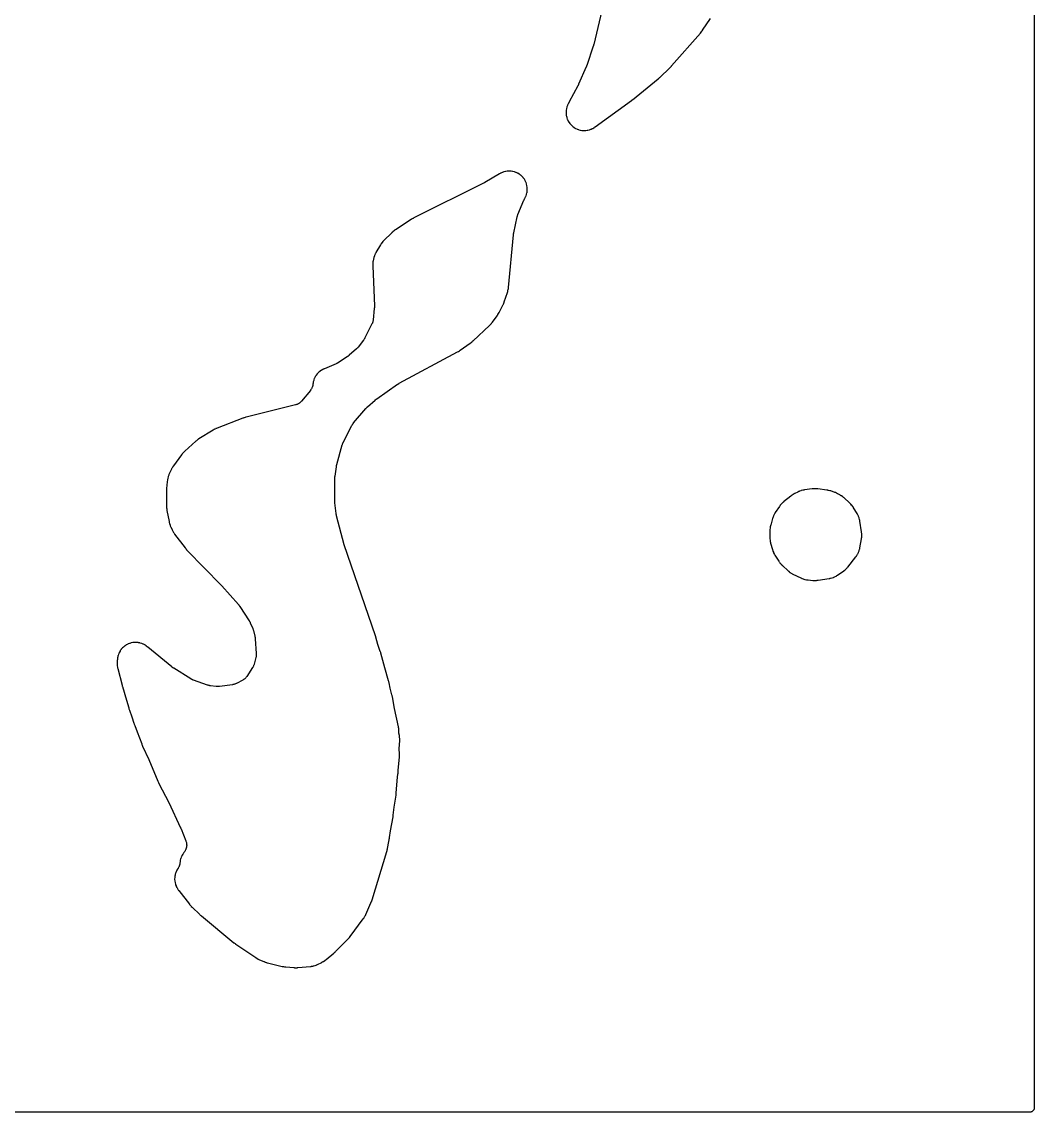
# Model space of a CAD drawing. Header units: millimetres. Extents: x 0 to 300, y 0 to 300.
# Drawn here: x 160.7 to 300, y -0.1 to 150 of the extents above; entities that cross this region are included whole.
import ezdxf

# ---------------------------------------------------------------- set-up
doc = ezdxf.new("R2010")
doc.units = ezdxf.units.MM
doc.layers.add('CUT', color=7, linetype='CONTINUOUS')

msp = doc.modelspace()

# ---------------------------------------------------------------- linework, layer by layer
at = {"layer": 'CUT'}
for points in [[(300.0266, 298.5625), (300.0266, 1.4375), (300.0266, 0.5522), (300.023, 0.4788), (300.0143, 0.4206), (300.0001, 0.3635), (299.9802, 0.3082), (299.9551, 0.255), (299.9249, 0.2046), (299.8898, 0.1573), (299.8503, 0.1137), (299.8068, 0.0743), (299.7595, 0.0392), (299.7091, 0.009), (299.6559, -0.0162), (299.6005, -0.036), (299.5435, -0.0503), (299.4853, -0.0589), (299.4119, -0.0625), (298.5266, -0.0625), (1.4375, -0.0625)], [(240.8584, 153.1484), (239.3937, 146.876), (239.3912, 146.8653), (239.385, 146.8404), (239.3823, 146.8297), (239.3789, 146.8167), (239.3761, 146.806), (239.3693, 146.7812), (239.3664, 146.7706), (239.3629, 146.7585), (239.3598, 146.7479), (239.3524, 146.7233), (239.3492, 146.7127), (239.3452, 146.6999), (239.3419, 146.6894), (239.3339, 146.665), (239.3304, 146.6545), (238.4258, 143.9898), (238.4234, 143.983), (238.4179, 143.9672), (238.4155, 143.9604), (238.4097, 143.9443), (238.4067, 143.936), (238.3996, 143.9167), (238.3965, 143.9084), (238.3929, 143.8989), (238.3897, 143.8907), (238.3822, 143.8714), (238.379, 143.8632), (238.3773, 143.859), (238.3733, 143.8493), (238.364, 143.8268), (238.3599, 143.8172), (237.3202, 141.3963), (237.3161, 141.387), (237.3066, 141.3655), (237.3024, 141.3563), (237.2974, 141.3453), (237.2933, 141.3363), (237.2834, 141.3152), (237.2791, 141.3062), (237.274, 141.2958), (237.2696, 141.2868), (237.2592, 141.2659), (237.2547, 141.257), (237.2492, 141.2461), (237.2446, 141.2372), (237.2337, 141.2165), (237.229, 141.2077), (236.023, 138.9724), (236.0177, 138.9626), (236.0051, 138.9399), (235.9996, 138.9302), (235.9928, 138.9184), (235.9873, 138.9088), (235.9734, 138.8852), (235.9683, 138.8767), (235.9642, 138.8696), (235.9173, 138.7875), (235.9101, 138.7747), (235.8829, 138.7242), (235.8695, 138.6981), (235.7883, 138.5283), (235.7655, 138.4741), (235.7022, 138.2996), (235.6848, 138.2435), (235.6388, 138.0636), (235.6271, 138.006), (235.5988, 137.8225), (235.5928, 137.7641), (235.5826, 137.5787), (235.5823, 137.52), (235.5903, 137.3345), (235.5957, 137.276), (235.6219, 137.0922), (235.633, 137.0345), (235.677, 136.8541), (235.6936, 136.7978), (235.7551, 136.6226), (235.7772, 136.5682), (235.8554, 136.3998), (235.8827, 136.3478), (235.9771, 136.1879), (236.0093, 136.1388), (236.1188, 135.9889), (236.1558, 135.9432), (236.2794, 135.8047), (236.3206, 135.7628), (236.4572, 135.6371), (236.5023, 135.5995), (236.6506, 135.4877), (236.6991, 135.4546), (236.8576, 135.3579), (236.9091, 135.3297), (237.0763, 135.2489), (237.1304, 135.226), (237.3046, 135.1619), (237.3607, 135.1443), (237.5404, 135.0976), (237.5978, 135.0856), (237.7812, 135.0566), (237.8396, 135.0503), (238.025, 135.0394), (238.0837, 135.0389), (238.2692, 135.0462), (238.3278, 135.0513), (238.5117, 135.0767), (238.5694, 135.0876), (238.75, 135.1308), (238.8063, 135.1473), (238.9818, 135.208), (239.0363, 135.2299), (239.205, 135.3075), (239.2571, 135.3346), (239.4196, 135.4295), (239.4446, 135.445), (239.4927, 135.4763), (239.5049, 135.4845), (239.5835, 135.5386), (239.5955, 135.547), (244.5762, 139.154), (244.5826, 139.1588), (244.6274, 139.1921), (244.6343, 139.1973), (244.6895, 139.2397), (244.6961, 139.2449), (244.7393, 139.279), (244.7463, 139.2846), (248.2645, 142.1506), (248.2726, 142.1574), (248.3291, 142.2051), (248.3377, 142.2126), (248.407, 142.2733), (248.4153, 142.2808), (248.4691, 142.3298), (248.4779, 142.3379), (249.8809, 143.6682), (249.8909, 143.678), (249.955, 143.7417), (249.9648, 143.7516), (250.0435, 143.8336), (250.0531, 143.8437), (250.1142, 143.9104), (250.1235, 143.9208), (254.0771, 148.4366), (254.0901, 148.452), (254.1732, 148.5535), (254.1857, 148.5694), (254.2855, 148.7002), (254.2975, 148.7164), (254.3735, 148.8233), (254.3849, 148.8399), (255.4506, 150.4505)]]:
    msp.add_lwpolyline(points, dxfattribs=at)
for points in [[(175.4245, 55.4653), (175.4558, 55.366), (175.4598, 55.3539), (175.4864, 55.2753), (175.4907, 55.2633), (175.8156, 54.3685), (176.0971, 53.4671), (176.1014, 53.454), (176.1301, 53.3691), (176.1347, 53.356), (176.1731, 53.2503), (176.178, 53.2373), (176.2106, 53.1538), (176.2157, 53.141), (176.5713, 52.2875), (177.1736, 50.629), (177.1781, 50.6168), (177.2088, 50.5378), (177.2137, 50.5257), (177.2543, 50.4273), (177.2594, 50.4153), (177.2935, 50.3377), (177.2989, 50.3258), (178.1596, 48.4748), (179.405, 45.4854), (179.4101, 45.4737), (179.4435, 45.3979), (179.4488, 45.3863), (179.4928, 45.2921), (179.4983, 45.2806), (179.535, 45.2064), (179.5407, 45.195), (180.901, 42.5801), (182.5392, 39.0576), (182.5413, 39.0529), (182.5464, 39.0419), (182.5485, 39.0372), (182.5536, 39.026), (182.5562, 39.0202), (182.5622, 39.0066), (182.5647, 39.0008), (182.5677, 38.994), (182.5702, 38.9882), (182.576, 38.9745), (182.5782, 38.9694), (182.5828, 38.9582), (182.5892, 38.9424), (182.5921, 38.9354), (183.2567, 37.2657), (183.2717, 37.2253), (183.2973, 37.1507), (183.3213, 37.0681), (183.3347, 37.0123), (183.3508, 36.9278), (183.3587, 36.871), (183.3666, 36.7853), (183.3691, 36.7281), (183.3688, 36.642), (183.3658, 36.5847), (183.3573, 36.4991), (183.3488, 36.4424), (183.3321, 36.358), (183.3183, 36.3023), (183.2936, 36.2199), (183.2746, 36.1658), (183.2421, 36.0861), (183.218, 36.0341), (183.1781, 35.9579), (183.1491, 35.9084), (183.1021, 35.8364), (183.0558, 35.7724), (183.0298, 35.7382), (182.9901, 35.6884), (182.9723, 35.665), (182.8636, 35.5143), (182.8319, 35.4655), (182.7393, 35.3066), (182.7125, 35.255), (182.6358, 35.0879), (182.6141, 35.0339), (182.5538, 34.8602), (182.5375, 34.8044), (182.4943, 34.6256), (182.4834, 34.5685), (182.4575, 34.3838), (182.4541, 34.3549), (182.447, 34.2772), (182.4465, 34.271), (182.4452, 34.2557), (182.4405, 34.2109), (182.4293, 34.1264), (182.4125, 34.0352), (182.3982, 33.9751), (182.3721, 33.8861), (182.3516, 33.8278), (182.3165, 33.7419), (182.2901, 33.6861), (182.2463, 33.6043), (182.2021, 33.5311), (182.1788, 33.4945), (182.178, 33.4933), (182.1749, 33.4887), (182.1261, 33.4147), (182.1103, 33.3894), (182.0134, 33.2249), (181.9857, 33.1722), (181.9066, 33.0013), (181.8843, 32.9461), (181.8225, 32.7682), (181.8058, 32.7111), (181.762, 32.5279), (181.751, 32.4694), (181.7255, 32.2828), (181.7204, 32.2235), (181.7136, 32.0353), (181.7144, 31.9757), (181.7262, 31.7878), (181.7329, 31.7286), (181.7634, 31.5428), (181.7759, 31.4846), (181.8246, 31.3027), (181.8428, 31.246), (181.9093, 31.0698), (181.9331, 31.0152), (182.0167, 30.8465), (182.0458, 30.7945), (182.1471, 30.6327), (182.1636, 30.6079), (182.1969, 30.5602), (182.2055, 30.5481), (182.2629, 30.4701), (182.2719, 30.4582), (183.7462, 28.5541), (183.76, 28.5369), (183.852, 28.4268), (183.8664, 28.4101), (183.9867, 28.2764), (184.0018, 28.2602), (184.1015, 28.1572), (184.1172, 28.1416), (185.1655, 27.1358), (185.1735, 27.1282), (185.2303, 27.0757), (185.2391, 27.0677), (185.3112, 27.0037), (185.32, 26.996), (185.3779, 26.9465), (185.3875, 26.9385), (189.8724, 23.2665), (189.8829, 23.2581), (189.9515, 23.2044), (189.9622, 23.1963), (190.0498, 23.1308), (190.0606, 23.1229), (190.1316, 23.0724), (190.1426, 23.0647), (192.8776, 21.207), (192.8894, 21.1991), (192.9666, 21.1493), (192.9785, 21.1418), (193.0256, 21.113), (193.0501, 21.0988), (193.211, 21.0103), (193.2361, 20.9973), (193.2857, 20.973), (193.2985, 20.967), (193.3819, 20.9285), (193.3948, 20.9228), (194.0026, 20.6599), (194.0145, 20.6549), (194.0921, 20.6233), (194.1041, 20.6186), (194.1512, 20.6006), (194.1754, 20.5919), (194.3343, 20.5389), (194.3589, 20.5312), (194.4073, 20.5173), (194.4197, 20.5139), (194.5008, 20.4926), (194.5133, 20.4894), (196.5262, 20.0047), (196.5367, 20.0022), (196.6103, 19.9859), (196.6213, 19.9835), (196.6698, 19.9737), (196.6933, 19.9695), (196.8399, 19.9458), (196.8626, 19.9426), (196.9021, 19.9378), (196.9129, 19.9366), (196.987, 19.9289), (196.9991, 19.9277), (198.1335, 19.8328), (198.1467, 19.8318), (198.2323, 19.8266), (198.2455, 19.8259), (198.297, 19.8239), (198.3234, 19.8234), (198.4949, 19.8242), (198.5213, 19.8249), (198.5728, 19.8274), (198.586, 19.8282), (198.6716, 19.8342), (198.6847, 19.8353), (200.4027, 19.9948), (200.4164, 19.9963), (200.5054, 20.0066), (200.5191, 20.0084), (200.5724, 20.0158), (200.5996, 20.0202), (200.7734, 20.0527), (200.827, 20.0653), (200.9947, 20.1128), (201.047, 20.1303), (201.2119, 20.1939), (201.2374, 20.2045), (201.2867, 20.2261), (201.2993, 20.2318), (201.3804, 20.2698), (201.3929, 20.2758), (201.9682, 20.561), (201.9834, 20.5688), (202.0813, 20.6209), (202.0963, 20.6291), (202.1542, 20.6621), (202.1834, 20.6798), (202.3696, 20.8002), (202.3977, 20.8196), (202.4515, 20.8589), (202.4651, 20.8691), (202.5528, 20.9371), (202.5662, 20.9478), (203.6303, 21.8224), (203.6423, 21.8325), (203.7192, 21.8991), (203.7309, 21.9095), (203.8251, 21.9956), (203.8365, 22.0063), (203.9098, 22.0769), (203.921, 22.0879), (205.5377, 23.727), (205.552, 23.7421), (205.6437, 23.8417), (205.6575, 23.8572), (205.768, 23.9861), (205.7813, 24.0021), (205.8658, 24.1078), (205.8785, 24.1243), (207.6668, 26.5279), (207.6766, 26.5415), (207.7392, 26.6306), (207.7486, 26.6444), (207.7846, 26.699), (207.8023, 26.7274), (207.9119, 26.9154), (207.928, 26.9448), (207.9577, 27.003), (207.9651, 27.018), (208.0119, 27.1163), (208.0189, 27.1315), (208.7328, 28.7463), (208.7398, 28.7629), (208.7841, 28.8719), (208.7907, 28.8888), (208.8422, 29.0272), (208.8482, 29.0442), (208.8859, 29.1557), (208.8914, 29.1729), (210.9096, 35.8004), (210.9146, 35.8178), (210.9456, 35.9317), (210.9501, 35.9493), (210.9846, 36.0933), (210.9885, 36.1111), (211.0125, 36.2266), (211.0159, 36.2444), (211.1866, 37.2125), (211.2377, 37.4207), (211.2407, 37.4337), (211.2595, 37.5186), (211.2623, 37.5317), (211.2835, 37.6387), (211.286, 37.6519), (211.301, 37.7375), (211.3032, 37.7507), (211.4416, 38.6586), (211.7795, 40.5748), (211.7809, 40.5834), (211.7906, 40.6433), (211.792, 40.6525), (211.8029, 40.7274), (211.8041, 40.7365), (211.8118, 40.7957), (211.813, 40.8055), (211.9403, 41.9292), (212.1931, 43.5875), (212.1945, 43.597), (212.2035, 43.6632), (212.2048, 43.6734), (212.2146, 43.7562), (212.2158, 43.7662), (212.2224, 43.8317), (212.2234, 43.8424), (212.4097, 46.0742), (212.4494, 46.4239), (212.4503, 46.4326), (212.4563, 46.4934), (212.4571, 46.5028), (212.4634, 46.5788), (212.4641, 46.588), (212.4681, 46.648), (212.4687, 46.6579), (212.4844, 46.9682), (212.6403, 48.8356), (212.6414, 48.8514), (212.6473, 48.9542), (212.648, 48.9701), (212.6519, 49.0993), (212.6522, 49.1152), (212.6526, 49.2182), (212.6525, 49.234), (212.6361, 49.9653), (212.6923, 51.0764), (212.6929, 51.0935), (212.6954, 51.2048), (212.6955, 51.2219), (212.6951, 51.2888), (212.6939, 51.323), (212.6797, 51.5451), (212.6766, 51.5792), (212.6685, 51.6455), (212.6662, 51.6625), (212.6497, 51.7726), (212.6469, 51.7895), (212.5879, 52.1174), (212.5813, 52.4107), (212.5809, 52.4247), (212.5767, 52.5159), (212.5759, 52.53), (212.5721, 52.5847), (212.5695, 52.6127), (212.5483, 52.7941), (212.5444, 52.8219), (212.5355, 52.8761), (212.5331, 52.8899), (212.5162, 52.9796), (212.5134, 52.9934), (211.9798, 55.4999), (211.6938, 57.0905), (211.6915, 57.1028), (211.6755, 57.1823), (211.6729, 57.1945), (211.6507, 57.294), (211.6478, 57.3062), (211.6285, 57.385), (211.6254, 57.3971), (211.3819, 58.3083), (211.227, 59.0361), (211.2247, 59.0464), (211.2082, 59.1175), (211.2056, 59.1284), (211.1834, 59.2167), (211.1807, 59.2273), (211.1619, 59.2967), (211.1587, 59.3081), (210.6393, 61.0871), (210.0987, 63.1101), (210.0961, 63.1194), (210.0778, 63.1837), (210.0749, 63.1936), (210.0507, 63.2733), (210.0477, 63.283), (210.0275, 63.3457), (210.0241, 63.3559), (209.6993, 64.3069), (209.4015, 65.3268), (209.3996, 65.3331), (209.3862, 65.3772), (209.3841, 65.384), (209.3667, 65.4388), (209.3646, 65.4455), (209.3504, 65.4886), (209.348, 65.4957), (205.0424, 78.0244), (204.0078, 82.0126), (204.004, 82.028), (203.9953, 82.0641), (203.9917, 82.0797), (203.9875, 82.0984), (203.9842, 82.1139), (203.9768, 82.1502), (203.9738, 82.1658), (203.9705, 82.1836), (203.9677, 82.1993), (203.9616, 82.2358), (203.9592, 82.2515), (203.9563, 82.2706), (203.9541, 82.2864), (203.9493, 82.3231), (203.9474, 82.3388), (203.7805, 83.8143), (203.7791, 83.827), (203.7762, 83.8567), (203.775, 83.8695), (203.7737, 83.885), (203.7727, 83.8978), (203.7706, 83.9275), (203.7698, 83.9403), (203.769, 83.955), (203.7684, 83.9677), (203.7671, 83.9975), (203.7667, 84.0103), (203.7663, 84.0259), (203.766, 84.0387), (203.7656, 84.0685), (203.7655, 84.0813), (203.7687, 87.1511), (203.7688, 87.1668), (203.7695, 87.2033), (203.7699, 87.219), (203.7706, 87.2381), (203.7713, 87.2538), (203.7733, 87.2903), (203.7742, 87.3059), (203.7755, 87.3239), (203.7767, 87.3395), (203.78, 87.3759), (203.7815, 87.3915), (203.7835, 87.4105), (203.7853, 87.4261), (203.7898, 87.4624), (203.7918, 87.4779), (203.9741, 88.768), (203.9762, 88.7823), (203.9815, 88.8155), (203.9838, 88.8297), (203.9869, 88.847), (203.9894, 88.8612), (203.9957, 88.8943), (203.9986, 88.9084), (204.0019, 88.9246), (204.005, 88.9387), (204.0123, 88.9715), (204.0156, 88.9856), (204.0197, 89.0027), (204.0232, 89.0167), (204.0316, 89.0493), (204.0353, 89.0632), (204.7793, 91.7666), (204.7824, 91.7776), (204.7867, 91.7925), (204.8006, 91.8363), (204.8256, 91.9087), (204.8372, 91.9405), (204.8501, 91.9718), (204.8805, 92.0421), (204.8999, 92.0837), (204.9067, 92.0976), (204.9119, 92.1079), (206.1109, 94.4527), (206.117, 94.4643), (206.1253, 94.48), (206.1513, 94.5258), (206.1968, 94.6008), (206.2177, 94.6335), (206.24, 94.6652), (206.2919, 94.736), (206.3243, 94.7774), (206.3356, 94.7911), (206.3441, 94.8012), (208.0441, 96.7924), (208.0543, 96.8042), (208.0784, 96.8314), (208.0888, 96.843), (208.1017, 96.857), (208.1123, 96.8684), (208.1373, 96.8948), (208.1481, 96.906), (208.1606, 96.9188), (208.1716, 96.9298), (208.1976, 96.9553), (208.2088, 96.9662), (208.2225, 96.9793), (208.2339, 96.9899), (208.2607, 97.0145), (208.2723, 97.0249), (209.3079, 97.9435), (209.3181, 97.9524), (209.3418, 97.9728), (209.3521, 97.9815), (209.3647, 97.992), (209.375, 98.0006), (209.3994, 98.0203), (209.4099, 98.0287), (209.422, 98.0382), (209.4327, 98.0464), (209.4576, 98.0654), (209.4684, 98.0735), (209.4816, 98.0832), (209.4924, 98.0911), (209.5179, 98.1094), (209.5289, 98.1171), (212.404, 100.11), (212.4144, 100.1171), (212.4389, 100.1335), (212.4494, 100.1405), (212.4623, 100.1489), (212.4729, 100.1557), (212.4978, 100.1715), (212.5085, 100.1782), (212.5209, 100.1858), (212.5317, 100.1923), (212.557, 100.2073), (212.5679, 100.2137), (212.5813, 100.2214), (212.5923, 100.2276), (212.618, 100.2419), (212.6291, 100.248), (220.6494, 104.566), (220.665, 104.5747), (220.7661, 104.6331), (220.7815, 104.6423), (220.906, 104.7193), (220.9211, 104.7289), (221.0185, 104.7932), (221.0333, 104.8033), (222.3844, 105.7548), (222.4014, 105.7672), (222.5104, 105.8498), (222.5269, 105.8629), (222.66, 105.9713), (222.676, 105.9848), (222.779, 106.0749), (222.7946, 106.0891), (225.0554, 108.2119), (225.0658, 108.2218), (225.132, 108.287), (225.1421, 108.2972), (225.1809, 108.3373), (225.2003, 108.3583), (225.323, 108.4979), (225.3414, 108.5198), (225.3763, 108.5634), (225.3851, 108.5747), (225.4413, 108.6487), (225.4498, 108.6602), (226.0898, 109.5451), (226.1023, 109.563), (226.1811, 109.6808), (226.1929, 109.6991), (226.2864, 109.8504), (226.2975, 109.8691), (226.3676, 109.9924), (226.378, 110.0115), (226.8957, 111.0041), (226.9007, 111.0139), (226.9348, 111.0825), (226.9399, 111.0927), (226.9614, 111.1381), (226.9714, 111.1602), (227.0306, 111.2991), (227.0393, 111.3207), (227.0537, 111.3584), (227.0575, 111.3687), (227.0832, 111.44), (227.0872, 111.4516), (227.5222, 112.7407), (227.5275, 112.7573), (227.5605, 112.8654), (227.5653, 112.8821), (227.5833, 112.9475), (227.5915, 112.9813), (227.6384, 113.2022), (227.6447, 113.2365), (227.6549, 113.3035), (227.6573, 113.3207), (227.6711, 113.4329), (227.6729, 113.4502), (228.35, 120.6759), (228.3513, 120.6889), (228.3546, 120.7193), (228.3561, 120.7322), (228.3581, 120.7481), (228.3598, 120.761), (228.3639, 120.7913), (228.3658, 120.8042), (228.3681, 120.8191), (228.3701, 120.832), (228.3752, 120.8621), (228.3774, 120.8749), (228.3803, 120.8906), (228.3828, 120.9035), (228.3887, 120.9334), (228.3913, 120.9462), (228.862, 123.1583), (228.8642, 123.1685), (228.8678, 123.1844), (228.8741, 123.2105), (228.883, 123.2454), (228.8915, 123.2762), (228.8987, 123.3006), (228.9029, 123.3145), (228.9045, 123.3196), (228.9144, 123.3494), (228.9376, 123.4154), (228.9524, 123.4546), (228.9577, 123.4677), (228.9617, 123.4774), (229.7827, 125.4411), (229.7863, 125.4495), (229.7918, 125.4625), (229.8013, 125.4838), (229.8144, 125.5122), (229.8264, 125.5372), (229.8363, 125.557), (229.842, 125.5682), (229.8499, 125.5835), (229.8531, 125.5896), (229.8605, 125.6038), (229.8638, 125.6099), (229.8659, 125.6138), (229.8704, 125.6221), (229.8809, 125.6413), (229.8855, 125.6495), (229.9285, 125.7258), (229.9356, 125.7387), (229.9625, 125.7894), (229.9756, 125.8157), (230.0558, 125.9861), (230.0782, 126.0405), (230.1404, 126.2155), (230.1574, 126.2718), (230.2022, 126.4521), (230.2135, 126.5097), (230.2405, 126.6936), (230.2462, 126.752), (230.255, 126.9376), (230.2549, 126.9964), (230.2456, 127.1819), (230.2398, 127.2404), (230.2123, 127.4242), (230.2008, 127.4818), (230.1555, 127.662), (230.1384, 127.7182), (230.0757, 127.8931), (230.0531, 127.9474), (229.9736, 128.1153), (229.9459, 128.1671), (229.8503, 128.3264), (229.8177, 128.3753), (229.707, 128.5245), (229.6697, 128.5699), (229.545, 128.7076), (229.5034, 128.7491), (229.3658, 128.8739), (229.3204, 128.9112), (229.1712, 129.022), (229.1223, 129.0547), (228.9631, 129.1503), (228.9113, 129.178), (228.7434, 129.2576), (228.6891, 129.2801), (228.5142, 129.3429), (228.458, 129.36), (228.2779, 129.4054), (228.2202, 129.4169), (228.0365, 129.4445), (227.978, 129.4503), (227.7925, 129.4597), (227.7337, 129.4598), (227.5481, 129.451), (227.4896, 129.4454), (227.3058, 129.4185), (227.2481, 129.4072), (227.0678, 129.3624), (227.0115, 129.3455), (226.8365, 129.2833), (226.7821, 129.261), (226.6116, 129.1809), (226.5853, 129.1677), (226.5347, 129.1408), (226.5218, 129.1337), (226.4385, 129.0869), (226.4258, 129.0795), (224.3901, 127.867), (224.3842, 127.8635), (224.3702, 127.8553), (224.3642, 127.8518), (224.3499, 127.8436), (224.3425, 127.8394), (224.3252, 127.8296), (224.3177, 127.8255), (224.3091, 127.8208), (224.3016, 127.8167), (224.2841, 127.8073), (224.2765, 127.8033), (224.2728, 127.8013), (224.2638, 127.7966), (224.2428, 127.7859), (224.2338, 127.7813), (214.6397, 123.0103), (214.6245, 123.0024), (214.5262, 122.95), (214.5112, 122.9417), (214.3896, 122.8723), (214.3749, 122.8636), (214.2797, 122.8056), (214.2652, 122.7965), (212.0906, 121.3848), (212.0777, 121.3762), (211.9945, 121.319), (211.9818, 121.3101), (211.9327, 121.2745), (211.9081, 121.2556), (211.7511, 121.1289), (211.7275, 121.1087), (211.6823, 121.0683), (211.6709, 121.0577), (211.5976, 120.9884), (211.5864, 120.9776), (210.5037, 119.9004), (210.4945, 119.891), (210.4353, 119.8295), (210.4263, 119.8199), (210.3915, 119.7821), (210.3741, 119.7624), (210.2655, 119.6335), (210.2335, 119.5919), (210.1366, 119.4541), (210.1219, 119.4322), (210.0943, 119.389), (210.0873, 119.3778), (210.0429, 119.3048), (210.0362, 119.2935), (209.424, 118.2368), (209.4161, 118.2227), (209.3656, 118.1298), (209.358, 118.1154), (209.3292, 118.0588), (209.3153, 118.0294), (209.2309, 117.8389), (209.2079, 117.7781), (209.1447, 117.5795), (209.1357, 117.5482), (209.1197, 117.4868), (209.1158, 117.471), (209.0921, 117.368), (209.0886, 117.3521), (209.038, 117.1022), (209.0347, 117.0844), (209.0149, 116.9686), (209.0121, 116.9507), (209.0023, 116.8809), (208.9983, 116.8449), (208.9798, 116.6108), (208.978, 116.5747), (208.9767, 116.5042), (208.9766, 116.4861), (208.9779, 116.3686), (208.9784, 116.3505), (209.2045, 110.8921), (209.2051, 110.8763), (209.2059, 110.8393), (209.2062, 110.8235), (209.2063, 110.8042), (209.2063, 110.7884), (209.2058, 110.7514), (209.2055, 110.7356), (209.205, 110.7175), (209.2044, 110.7017), (209.2027, 110.6647), (209.2018, 110.6489), (209.2006, 110.6297), (209.1994, 110.6139), (209.1964, 110.5771), (209.195, 110.5613), (209.039, 108.9964), (209.034, 108.9556), (209.0231, 108.8812), (209.0076, 108.8006), (208.9948, 108.7474), (208.9719, 108.6686), (208.9543, 108.6168), (208.9244, 108.5403), (208.8938, 108.4716), (208.8763, 108.4345), (207.9021, 106.49), (207.8971, 106.4802), (207.8894, 106.4651), (207.8761, 106.4405), (207.8579, 106.4076), (207.8411, 106.3788), (207.8274, 106.3562), (207.8194, 106.3433), (207.8165, 106.3386), (207.7985, 106.3111), (207.7575, 106.2509), (207.732, 106.2154), (207.7231, 106.2036), (207.7165, 106.1949), (206.9731, 105.2346), (206.9666, 105.2263), (206.9566, 105.2136), (206.9396, 105.1928), (206.9164, 105.1653), (206.8954, 105.1412), (206.8784, 105.1224), (206.8686, 105.1118), (206.8649, 105.1079), (206.843, 105.0853), (206.7936, 105.036), (206.7633, 105.0071), (206.7528, 104.9976), (206.7451, 104.9906), (205.744, 104.102), (205.7389, 104.0974), (205.7267, 104.0868), (205.7245, 104.0849), (205.7006, 104.0648), (205.652, 104.0255), (205.6351, 104.0122), (205.611, 103.9946), (205.5464, 103.9492), (205.5184, 103.9302), (204.2036, 103.0777), (204.1951, 103.0723), (204.1819, 103.0639), (204.1602, 103.0505), (204.1313, 103.0334), (204.1052, 103.0185), (204.0841, 103.0069), (204.072, 103.0004), (204.0675, 102.998), (204.041, 102.9845), (203.9816, 102.9555), (203.9457, 102.939), (203.9334, 102.9336), (203.9243, 102.9297), (202.3272, 102.2562), (202.3132, 102.2501), (202.2227, 102.2092), (202.2088, 102.2027), (202.1551, 102.1768), (202.1279, 102.1628), (201.9561, 102.0687), (201.9041, 102.0367), (201.745, 101.9272), (201.6965, 101.89), (201.5494, 101.7649), (201.5049, 101.723), (201.3712, 101.5835), (201.3313, 101.5373), (201.2125, 101.385), (201.1774, 101.3349), (201.0747, 101.1713), (201.0449, 101.118), (200.9594, 100.9448), (200.9352, 100.8887), (200.8678, 100.7077), (200.8494, 100.6494), (200.8007, 100.4625), (200.7884, 100.4026), (200.7585, 100.2091), (200.7547, 100.1788), (200.7487, 100.1201), (200.7431, 100.0763), (200.7309, 99.9963), (200.7134, 99.9097), (200.6989, 99.8527), (200.6729, 99.7683), (200.6529, 99.7131), (200.6188, 99.6316), (200.5935, 99.5786), (200.5515, 99.5008), (200.5211, 99.4505), (200.4718, 99.3773), (200.4234, 99.3125), (200.3961, 99.2778), (199.1754, 97.8017), (199.144, 97.7657), (199.0849, 97.7015), (199.0168, 97.6349), (198.9692, 97.5931), (198.8943, 97.534), (198.8425, 97.4975), (198.7619, 97.4467), (198.7065, 97.4158), (198.621, 97.3738), (198.5627, 97.3489), (198.4732, 97.3162), (198.3897, 97.2907), (198.3438, 97.2779), (198.1562, 97.2312), (191.5577, 95.587), (191.5401, 95.5823), (191.5093, 95.5737), (191.4262, 95.5502), (191.4088, 95.545), (191.2672, 95.5005), (191.2499, 95.4947), (191.1382, 95.4558), (191.1211, 95.4496), (187.5614, 94.087), (187.5481, 94.0817), (187.4619, 94.0463), (187.4488, 94.0407), (187.3975, 94.0183), (187.3716, 94.0061), (187.2049, 93.9233), (187.1796, 93.91), (187.1307, 93.8827), (187.1183, 93.8756), (187.0381, 93.8283), (187.0259, 93.8209), (185.0636, 92.6), (185.0526, 92.593), (184.9815, 92.5466), (184.9706, 92.5394), (184.9285, 92.5105), (184.9073, 92.4953), (184.7716, 92.3935), (184.751, 92.3774), (184.7116, 92.345), (184.7016, 92.3366), (184.6371, 92.2813), (184.6273, 92.2727), (183.1039, 90.9075), (183.0922, 90.8967), (183.0168, 90.8254), (183.0053, 90.8143), (182.9612, 90.7703), (182.9392, 90.7472), (182.8004, 90.5932), (182.7797, 90.5689), (182.7405, 90.5205), (182.7306, 90.508), (182.6675, 90.4256), (182.658, 90.4128), (181.5437, 88.8758), (181.5352, 88.8638), (181.4812, 88.7852), (181.473, 88.773), (181.4417, 88.725), (181.4262, 88.7001), (181.3299, 88.5355), (181.3157, 88.5098), (181.2892, 88.459), (181.2826, 88.4459), (181.2406, 88.3602), (181.2343, 88.347), (180.9772, 87.7886), (180.9713, 87.7755), (180.9344, 87.6901), (180.9289, 87.6768), (180.9079, 87.6249), (180.8979, 87.5981), (180.8373, 87.4248), (180.821, 87.3698), (180.7773, 87.1915), (180.7711, 87.1635), (180.7604, 87.1086), (180.7578, 87.0945), (180.7422, 87.0027), (180.7399, 86.9885), (180.6364, 86.2794), (180.6336, 86.2577), (180.6182, 86.1164), (180.6163, 86.0946), (180.6034, 85.9169), (180.6022, 85.895), (180.5972, 85.753), (180.5968, 85.7312), (180.5988, 83.3327), (180.5989, 83.3187), (180.6011, 83.2281), (180.6016, 83.2141), (180.6042, 83.1597), (180.6062, 83.1318), (180.6232, 82.9513), (180.6264, 82.9236), (180.634, 82.8696), (180.6362, 82.8558), (180.6509, 82.7664), (180.6534, 82.7526), (180.9429, 81.2217), (180.9465, 81.2041), (180.9717, 81.0898), (180.9758, 81.0723), (180.993, 81.0042), (181.0028, 80.9696), (181.0734, 80.7467), (181.0853, 80.7127), (181.1105, 80.6472), (181.1172, 80.6305), (181.1625, 80.5226), (181.1697, 80.5061), (181.3556, 80.0975), (181.3626, 80.0825), (181.4098, 79.986), (181.4173, 79.9712), (181.4472, 79.914), (181.4633, 79.8851), (181.5733, 79.7005), (181.591, 79.6726), (181.6271, 79.619), (181.6365, 79.6055), (181.6989, 79.518), (181.7087, 79.5046), (183.1449, 77.6057), (183.1566, 77.5908), (183.2337, 77.4952), (183.2458, 77.4806), (183.3464, 77.3638), (183.359, 77.3496), (183.4421, 77.259), (183.4551, 77.2453), (188.1177, 72.4715), (188.1209, 72.4682), (188.1283, 72.4605), (188.1315, 72.4572), (188.1389, 72.4494), (188.1429, 72.4453), (188.152, 72.4356), (188.156, 72.4314), (188.1628, 72.4241), (188.1666, 72.42), (188.1754, 72.4104), (188.1787, 72.4068), (188.1861, 72.3987), (188.1963, 72.3873), (188.2007, 72.3823), (190.4797, 69.8016), (190.4903, 69.7893), (190.5148, 69.7606), (190.5252, 69.7482), (190.5377, 69.733), (190.5478, 69.7204), (190.5712, 69.6909), (190.5811, 69.6781), (190.5984, 69.6554), (190.6081, 69.6425), (190.6304, 69.6121), (190.6398, 69.599), (190.6512, 69.583), (190.6604, 69.5697), (190.6816, 69.5385), (190.6906, 69.5251), (191.9649, 67.5791), (191.9702, 67.5709), (191.9789, 67.5573), (191.9991, 67.524), (192.0322, 67.467), (192.0465, 67.4415), (192.0479, 67.4388), (192.0613, 67.4128), (192.0907, 67.3538), (192.1072, 67.3186), (192.1138, 67.3038), (192.1177, 67.2949), (192.4579, 66.505), (192.4607, 66.4984), (192.4673, 66.4829), (192.47, 66.4762), (192.4712, 66.4733), (192.4816, 66.447), (192.5048, 66.3851), (192.5126, 66.3634), (192.5236, 66.3291), (192.5469, 66.2505), (192.5563, 66.2164), (192.7559, 65.4318), (192.7583, 65.4218), (192.7623, 65.4053), (192.771, 65.3657), (192.7841, 65.2985), (192.7894, 65.2686), (192.7899, 65.2654), (192.7942, 65.2354), (192.8028, 65.1674), (192.8069, 65.1271), (192.8083, 65.1104), (192.809, 65.1003), (192.9504, 63.0511), (192.9512, 63.0388), (192.9523, 63.0183), (192.9537, 62.969), (192.9537, 62.9045), (192.9496, 62.8182), (192.9413, 62.7321), (192.929, 62.6466), (192.9167, 62.5833), (192.9059, 62.5351), (192.9009, 62.5152), (192.8978, 62.5033), (192.6594, 61.6077), (192.6562, 61.596), (192.6508, 61.5767), (192.6365, 61.5304), (192.6161, 61.4705), (192.5851, 61.3916), (192.5504, 61.3142), (192.5121, 61.2386), (192.4809, 61.1835), (192.4559, 61.1421), (192.4451, 61.1251), (192.4385, 61.115), (191.6399, 59.9039), (191.6337, 59.8946), (191.6301, 59.8894), (191.6004, 59.8481), (191.5578, 59.7923), (191.5057, 59.73), (191.4697, 59.6907), (191.4126, 59.6339), (191.373, 59.5977), (191.3111, 59.5462), (191.2684, 59.5138), (191.2021, 59.468), (191.1441, 59.4316), (191.1003, 59.4058), (191.0932, 59.4019), (191.0828, 59.3963), (190.2431, 58.9479), (190.2341, 58.9431), (190.2261, 58.939), (190.174, 58.914), (190.0972, 58.8802), (190.0083, 58.8465), (189.948, 58.8272), (189.856, 58.8031), (189.7738, 58.7862), (189.7168, 58.7763), (189.708, 58.7751), (189.6978, 58.7737), (187.8759, 58.5394), (187.8628, 58.5378), (187.8412, 58.5353), (187.7887, 58.5309), (187.6998, 58.526), (187.6604, 58.5247), (187.6563, 58.5247), (187.6168, 58.5251), (187.5278, 58.528), (187.4753, 58.5313), (187.4536, 58.5333), (187.4405, 58.5346), (186.6656, 58.617), (186.6525, 58.6185), (186.6308, 58.6211), (186.5786, 58.629), (186.4907, 58.6449), (186.4519, 58.6528), (186.4479, 58.6537), (186.4095, 58.6634), (186.3233, 58.687), (186.2728, 58.7024), (186.2521, 58.7094), (186.2396, 58.7137), (184.3064, 59.3988), (184.2951, 59.4028), (184.2765, 59.4097), (184.2322, 59.4274), (184.158, 59.4594), (184.1254, 59.4742), (184.122, 59.4758), (184.0901, 59.4919), (184.0186, 59.5297), (183.977, 59.5531), (183.96, 59.5633), (183.9498, 59.5695), (181.5812, 61.0307), (181.5683, 61.0388), (181.5383, 61.0579), (181.5256, 61.0663), (181.5101, 61.0765), (181.4975, 61.0851), (181.4682, 61.1053), (181.4558, 61.114), (181.4338, 61.1297), (181.4215, 61.1386), (181.3929, 61.1598), (181.3808, 61.169), (181.366, 61.1803), (181.354, 61.1896), (181.3262, 61.2118), (181.3143, 61.2213), (178.0117, 63.9369), (177.9569, 63.982), (177.9455, 63.9911), (177.8713, 64.0492), (177.8598, 64.058), (177.8143, 64.0918), (177.7906, 64.1086), (177.6363, 64.2122), (177.5866, 64.2422), (177.4252, 64.3293), (177.3729, 64.3543), (177.2039, 64.4254), (177.1494, 64.4453), (176.9743, 64.4997), (176.9181, 64.5142), (176.7385, 64.5515), (176.6812, 64.5605), (176.4989, 64.5802), (176.441, 64.5837), (176.2577, 64.5857), (176.1997, 64.5836), (176.017, 64.5679), (175.9595, 64.5602), (175.7791, 64.5269), (175.7227, 64.5137), (175.5464, 64.4632), (175.4915, 64.4445), (175.3209, 64.3773), (175.268, 64.3534), (175.1047, 64.2699), (175.0544, 64.2411), (174.8999, 64.1423), (174.8526, 64.1087), (174.7084, 63.9954), (174.6645, 63.9574), (174.5319, 63.8308), (174.492, 63.7887), (174.3722, 63.6498), (174.3365, 63.6041), (174.2307, 63.4543), (174.1996, 63.4054), (174.1088, 63.2461), (174.0825, 63.1943), (174.0075, 63.027), (173.9864, 62.973), (173.9278, 62.7992), (173.912, 62.7434), (173.8706, 62.5648), (173.8602, 62.5077), (173.8358, 62.3234), (173.8327, 62.2945), (173.8316, 62.2811), (173.8302, 62.2596), (173.8231, 62.1078), (173.821, 62.0784), (173.8201, 62.0639), (173.8189, 62.039), (173.8167, 62.0059), (173.8165, 62.0029), (173.8161, 61.9987), (173.8147, 61.9804), (173.806, 61.879), (173.8042, 61.8504), (173.7973, 61.6666), (173.7978, 61.6092), (173.8083, 61.428), (173.8144, 61.371), (173.8425, 61.1892), (173.8476, 61.1609), (173.8588, 61.106), (173.8618, 61.092), (173.8827, 61.0011), (173.8861, 60.9871), (174.4671, 58.7042), (174.469, 58.6968), (174.4826, 58.646), (174.4848, 58.6382), (174.5026, 58.5751), (174.5048, 58.5675), (174.5196, 58.5178), (174.522, 58.5097), (175.1017, 56.6539), (175.394, 55.5694), (175.3975, 55.5571), (175.4207, 55.4775)], [(263.6427, 80.0437), (263.6422, 80.0294), (263.6404, 79.9369), (263.6403, 79.9227), (263.6434, 79.0218), (263.6436, 79.0082), (263.6459, 78.9203), (263.6465, 78.9067), (263.649, 78.8539), (263.6509, 78.8269), (263.6672, 78.6542), (263.6747, 78.6006), (263.7064, 78.43), (263.712, 78.4035), (263.724, 78.352), (263.7272, 78.3389), (263.7491, 78.2537), (263.7527, 78.2406), (264.0003, 77.3605), (264.0043, 77.3468), (264.0316, 77.2579), (264.036, 77.2443), (264.0537, 77.1913), (264.0634, 77.1644), (264.1296, 76.9934), (264.1528, 76.9411), (264.235, 76.7772), (264.2484, 76.752), (264.2758, 76.7033), (264.283, 76.6909), (264.3305, 76.611), (264.338, 76.5988), (264.8561, 75.773), (264.8635, 75.7616), (264.912, 75.688), (264.9196, 75.6768), (264.9498, 75.6332), (264.9657, 75.6113), (265.071, 75.4729), (265.1058, 75.4313), (265.2232, 75.3031), (265.242, 75.2835), (265.2795, 75.246), (265.2892, 75.2366), (265.353, 75.1757), (265.3629, 75.1665), (266.1461, 74.4526), (266.1566, 74.4432), (266.2256, 74.3833), (266.2363, 74.3742), (266.2785, 74.3392), (266.3006, 74.3218), (266.4445, 74.2134), (266.4909, 74.1817), (266.6443, 74.0873), (266.6685, 74.0732), (266.7166, 74.0466), (266.7289, 74.04), (266.8099, 73.9977), (266.8224, 73.9913), (267.8873, 73.4662), (267.9001, 73.4601), (267.9834, 73.4215), (267.9962, 73.4157), (268.0468, 73.3937), (268.073, 73.383), (268.2422, 73.3186), (268.2958, 73.301), (268.468, 73.2534), (268.523, 73.2409), (268.7013, 73.2093), (268.7292, 73.205), (268.7839, 73.1979), (268.798, 73.1963), (268.8893, 73.1867), (268.9033, 73.1854), (269.5576, 73.132), (269.575, 73.1308), (269.6882, 73.1249), (269.7056, 73.1242), (269.7736, 73.1226), (269.8085, 73.1228), (270.0349, 73.1307), (270.0697, 73.133), (270.1374, 73.1393), (270.1547, 73.1412), (270.2672, 73.155), (270.2845, 73.1573), (271.8181, 73.3909), (271.8313, 73.3931), (271.9164, 73.408), (271.9294, 73.4104), (271.9804, 73.4205), (272.0064, 73.4262), (272.1719, 73.4667), (272.2229, 73.4816), (272.3821, 73.5358), (272.4316, 73.5552), (272.5853, 73.6233), (272.6329, 73.647), (272.782, 73.7295), (272.805, 73.7429), (272.8493, 73.7701), (272.8605, 73.7771), (272.9332, 73.8239), (272.9443, 73.8312), (273.6957, 74.3391), (273.7084, 74.3479), (273.7898, 74.406), (273.8022, 74.4151), (273.8502, 74.4513), (273.8743, 74.4705), (274.0256, 74.5971), (274.0707, 74.639), (274.2082, 74.7805), (274.2291, 74.8031), (274.2688, 74.8483), (274.2788, 74.86), (274.3428, 74.9369), (274.3525, 74.9488), (275.4901, 76.3891), (275.4992, 76.401), (275.5575, 76.4787), (275.5664, 76.4907), (275.6002, 76.5383), (275.6169, 76.5631), (275.7201, 76.7245), (275.7498, 76.7764), (275.8352, 76.9449), (275.8596, 76.9995), (275.9278, 77.1757), (275.9466, 77.2324), (275.9977, 77.417), (276.0049, 77.446), (276.0177, 77.503), (276.0208, 77.5176), (276.0396, 77.6129), (276.0423, 77.6276), (276.2529, 78.8524), (276.2554, 78.8684), (276.2704, 78.9724), (276.2725, 78.9884), (276.2798, 79.0511), (276.2827, 79.0833), (276.2957, 79.2901), (276.2962, 79.3548), (276.2868, 79.5618), (276.2845, 79.594), (276.2782, 79.6568), (276.2764, 79.6729), (276.2632, 79.7772), (276.2609, 79.7932), (276.0309, 81.2827), (276.0285, 81.2972), (276.0116, 81.3913), (276.0088, 81.4057), (275.9973, 81.462), (275.9907, 81.4907), (275.9438, 81.6733), (275.9264, 81.7295), (275.8627, 81.9043), (275.8399, 81.9585), (275.7583, 82.1285), (275.7449, 82.1547), (275.7176, 82.2052), (275.7104, 82.218), (275.6628, 82.301), (275.6553, 82.3136), (275.1578, 83.1332), (275.1502, 83.1455), (275.0993, 83.2249), (275.0913, 83.237), (275.0596, 83.284), (275.0428, 83.3076), (274.9315, 83.4565), (274.8945, 83.5012), (274.7693, 83.6386), (274.7493, 83.6595), (274.7092, 83.6995), (274.6988, 83.7096), (274.6304, 83.7745), (274.6198, 83.7844), (273.8603, 84.4712), (273.8473, 84.4825), (273.7621, 84.5552), (273.7489, 84.5662), (273.6965, 84.6083), (273.6691, 84.6292), (273.487, 84.7592), (273.4584, 84.7784), (273.4016, 84.8143), (273.3869, 84.8233), (273.2905, 84.8803), (273.2756, 84.8888), (272.9822, 85.0512), (272.9711, 85.0572), (272.8985, 85.0954), (272.8872, 85.1012), (272.8431, 85.1232), (272.8203, 85.134), (272.6706, 85.2011), (272.6474, 85.2109), (272.6016, 85.2292), (272.5898, 85.2337), (272.513, 85.2625), (272.5011, 85.2668), (272.1217, 85.3998), (272.1073, 85.4046), (272.0129, 85.435), (271.9983, 85.4395), (271.9412, 85.4564), (271.9117, 85.4642), (271.719, 85.5105), (271.6891, 85.5168), (271.6306, 85.5278), (271.6156, 85.5304), (271.5177, 85.5461), (271.5026, 85.5483), (270.2545, 85.7162), (270.2414, 85.7178), (270.1565, 85.7273), (270.1434, 85.7287), (270.0922, 85.7333), (270.0659, 85.7351), (269.8975, 85.7428), (269.8449, 85.7429), (269.6764, 85.7359), (269.6501, 85.7342), (269.5989, 85.7298), (269.5858, 85.7286), (269.5008, 85.7194), (269.4878, 85.7179), (268.4244, 85.5795), (268.4076, 85.5771), (268.2981, 85.5596), (268.2813, 85.5567), (268.2159, 85.5444), (268.1825, 85.5371), (267.9705, 85.4845), (267.9053, 85.4644), (267.7005, 85.388), (267.6689, 85.3752), (267.608, 85.3485), (267.5925, 85.3414), (267.4923, 85.294), (267.477, 85.2864), (267.0653, 85.077), (267.0512, 85.0696), (266.9601, 85.0202), (266.9462, 85.0124), (266.8923, 84.9813), (266.8651, 84.9646), (266.6915, 84.8516), (266.6652, 84.8336), (266.615, 84.7969), (266.6022, 84.7873), (266.5201, 84.7241), (266.5076, 84.7142), (265.5333, 83.9211), (265.5219, 83.9116), (265.4489, 83.8491), (265.4377, 83.8394), (265.3948, 83.8007), (265.3733, 83.7804), (265.2388, 83.6469), (265.1989, 83.6032), (265.0782, 83.457), (265.0599, 83.4338), (265.0254, 83.3875), (265.0167, 83.3755), (264.9611, 83.2971), (264.9527, 83.2849), (264.3947, 82.4548), (264.3862, 82.4418), (264.3321, 82.3566), (264.324, 82.3434), (264.2928, 82.2914), (264.2776, 82.2644), (264.1842, 82.0887), (264.158, 82.0324), (264.0833, 81.848), (264.0724, 81.8189), (264.0526, 81.7617), (264.0477, 81.7469), (264.0172, 81.6507), (264.0127, 81.6359), (263.7551, 80.7441), (263.7513, 80.7304), (263.7277, 80.6409), (263.7242, 80.6271), (263.7114, 80.573), (263.7054, 80.5451), (263.6716, 80.3658), (263.6637, 80.3094), (263.6471, 80.1276), (263.6451, 80.0992)]]:
    msp.add_lwpolyline(points, close=True, dxfattribs=at)

doc.saveas('drawing.dxf')
